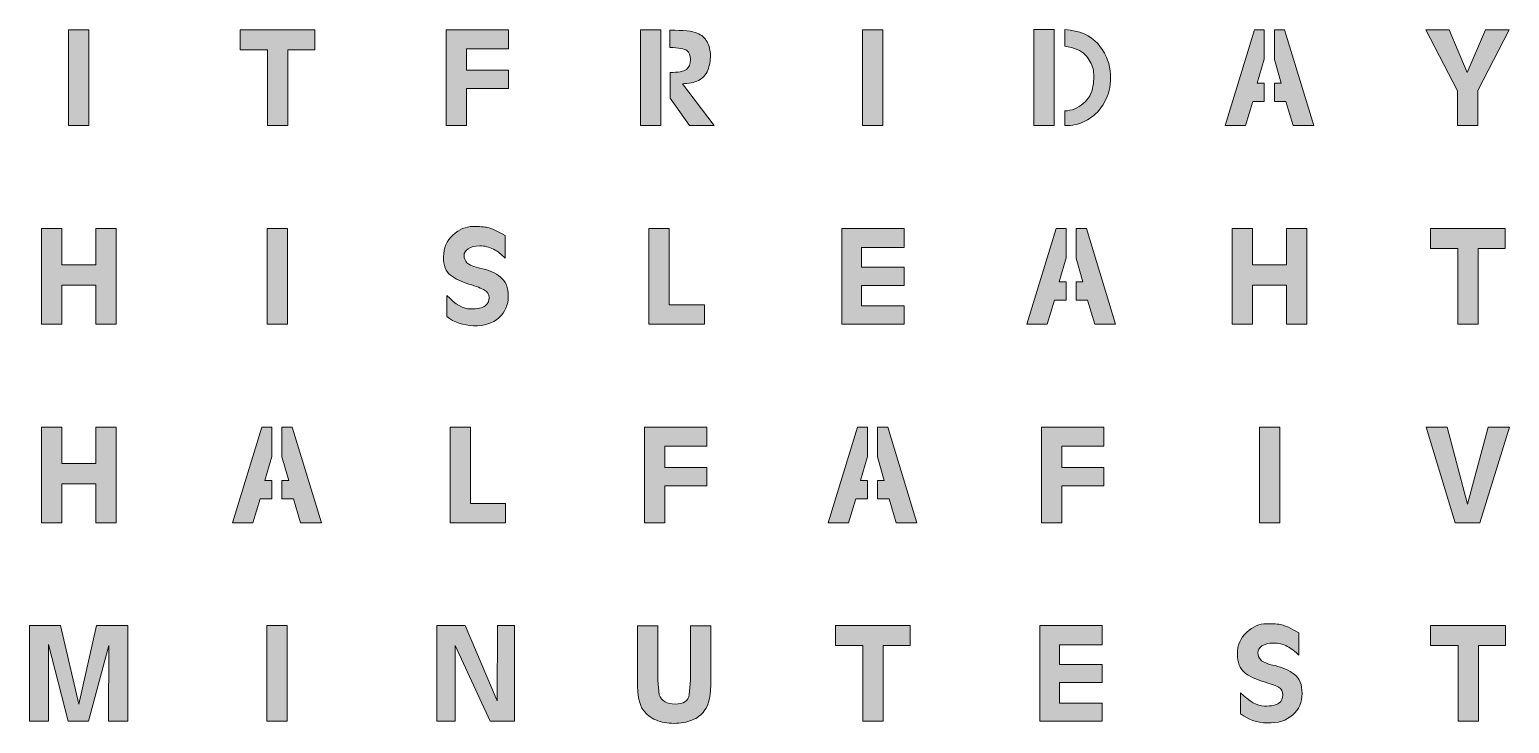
# Model space of a CAD drawing. Header units: inches. Extents: x -93 to 93, y -93 to 93.
# Drawn here: x -92.9 to -3.5, y 3 to 44.9 of the extents above; entities that cross this region are included whole.
import ezdxf

# ---------------------------------------------------------------- set-up
doc = ezdxf.new("R2010")
doc.units = ezdxf.units.IN
doc.header["$MEASUREMENT"] = 0
doc.layers.add('Top Copper', color=7, linetype='Continuous')

# ---------------------------------------------------------------- blocks, each defined once
blk = doc.blocks.new('block 2')
at = {"layer": 'Top Copper', "true_color": 0xffffff}
h = blk.add_hatch(color=7, dxfattribs=at)
h.dxf.hatch_style = 2
h.paths.add_polyline_path([(-89.357, 44.914), (-89.357, 39.135), (-90.587, 39.135), (-90.587, 44.914)])
at = {"layer": 'Top Copper', "lineweight": 0}
blk.add_lwpolyline([(-89.357, 44.914), (-89.357, 39.135), (-90.587, 39.135), (-90.587, 44.914), (-89.357, 44.914)], dxfattribs=at)
blk = doc.blocks.new('block 3')
at = {"layer": 'Top Copper', "true_color": 0xffffff}
h = blk.add_hatch(color=7, dxfattribs=at)
h.dxf.hatch_style = 2
h.paths.add_polyline_path([(-75.694, 44.914), (-75.694, 43.701), (-77.332, 43.701), (-77.332, 39.135), (-78.562, 39.135), (-78.562, 43.701), (-80.217, 43.701), (-80.217, 44.914)])
at = {"layer": 'Top Copper', "lineweight": 0}
blk.add_lwpolyline([(-75.694, 44.914), (-75.694, 43.701), (-77.332, 43.701), (-77.332, 39.135), (-78.562, 39.135), (-78.562, 43.701), (-80.217, 43.701), (-80.217, 44.914), (-75.694, 44.914)], dxfattribs=at)
blk = doc.blocks.new('block 4')
at = {"layer": 'Top Copper', "true_color": 0xffffff}
h = blk.add_hatch(color=7, dxfattribs=at)
h.dxf.hatch_style = 2
h.paths.add_polyline_path([(-77.349, 32.916), (-77.349, 27.137), (-78.579, 27.137), (-78.579, 32.916)])
at = {"layer": 'Top Copper', "lineweight": 0}
blk.add_lwpolyline([(-77.349, 32.916), (-77.349, 27.137), (-78.579, 27.137), (-78.579, 32.916), (-77.349, 32.916)], dxfattribs=at)
blk = doc.blocks.new('block 5')
at = {"layer": 'Top Copper', "true_color": 0xffffff}
h = blk.add_hatch(color=7, dxfattribs=at)
h.dxf.hatch_style = 2
edge = h.paths.add_edge_path()
edge.add_spline(control_points=[(-64.896, 31.66), (-65.147, 31.792), (-65.425, 31.859), (-65.728, 31.859), (-66.031, 31.859), (-66.265, 31.801), (-66.43, 31.686), (-66.594, 31.57), (-66.677, 31.433), (-66.677, 31.274), (-66.677, 31.115), (-66.617, 30.971), (-66.499, 30.841), (-66.381, 30.711), (-66.092, 30.595), (-65.633, 30.494), (-65.173, 30.393), (-64.787, 30.22), (-64.472, 29.975), (-64.157, 29.729), (-64, 29.342), (-64, 28.814), (-64, 28.285), (-64.189, 27.852), (-64.567, 27.514), (-64.945, 27.176), (-65.455, 27.016), (-66.096, 27.033), (-66.737, 27.051), (-67.277, 27.235), (-67.716, 27.588), (-67.716, 27.588), (-67.716, 28.861), (-67.716, 28.861), (-67.191, 28.318), (-66.713, 28.047), (-66.282, 28.047), (-65.852, 28.047), (-65.558, 28.108), (-65.399, 28.229), (-65.24, 28.35), (-65.161, 28.516), (-65.161, 28.727), (-65.161, 28.938), (-65.251, 29.092), (-65.433, 29.19), (-65.615, 29.289), (-65.932, 29.407), (-66.382, 29.546), (-66.833, 29.684), (-67.201, 29.863), (-67.487, 30.083), (-67.773, 30.302), (-67.916, 30.676), (-67.916, 31.205), (-67.916, 31.733), (-67.726, 32.169), (-67.348, 32.513), (-66.97, 32.857), (-66.574, 33.028), (-66.161, 33.028), (-65.748, 33.028), (-65.439, 33.007), (-65.234, 32.964), (-65.029, 32.92), (-64.684, 32.76), (-64.199, 32.483), (-64.199, 32.483), (-64.199, 31.122), (-64.199, 31.122), (-64.413, 31.348), (-64.645, 31.527), (-64.896, 31.66)], knot_values=[0, 0, 0, 0, 1, 1, 1, 2, 2, 2, 3, 3, 3, 4, 4, 4, 5, 5, 5, 6, 6, 6, 7, 7, 7, 8, 8, 8, 9, 9, 9, 10, 10, 10, 11, 11, 11, 12, 12, 12, 13, 13, 13, 14, 14, 14, 15, 15, 15, 16, 16, 16, 17, 17, 17, 18, 18, 18, 19, 19, 19, 20, 20, 20, 21, 21, 21, 22, 22, 22, 23, 23, 23, 24, 24, 24, 24], degree=3, periodic=1)
at = {"layer": 'Top Copper', "lineweight": 0}
blk.add_open_spline([(-64.896, 31.66), (-65.147, 31.792), (-65.425, 31.859), (-65.728, 31.859), (-66.031, 31.859), (-66.265, 31.801), (-66.43, 31.686), (-66.594, 31.57), (-66.677, 31.433), (-66.677, 31.274), (-66.677, 31.115), (-66.617, 30.971), (-66.499, 30.841), (-66.381, 30.711), (-66.092, 30.595), (-65.633, 30.494), (-65.173, 30.393), (-64.787, 30.22), (-64.472, 29.975), (-64.157, 29.729), (-64, 29.342), (-64, 28.814), (-64, 28.285), (-64.189, 27.852), (-64.567, 27.514), (-64.945, 27.176), (-65.455, 27.016), (-66.096, 27.033), (-66.737, 27.051), (-67.277, 27.235), (-67.716, 27.588), (-67.716, 27.588), (-67.716, 28.861), (-67.716, 28.861), (-67.191, 28.318), (-66.713, 28.047), (-66.282, 28.047), (-65.852, 28.047), (-65.558, 28.108), (-65.399, 28.229), (-65.24, 28.35), (-65.161, 28.516), (-65.161, 28.727), (-65.161, 28.938), (-65.251, 29.092), (-65.433, 29.19), (-65.615, 29.289), (-65.932, 29.407), (-66.382, 29.546), (-66.833, 29.684), (-67.201, 29.863), (-67.487, 30.083), (-67.773, 30.302), (-67.916, 30.676), (-67.916, 31.205), (-67.916, 31.733), (-67.726, 32.169), (-67.348, 32.513), (-66.97, 32.857), (-66.574, 33.028), (-66.161, 33.028), (-65.748, 33.028), (-65.439, 33.007), (-65.234, 32.964), (-65.029, 32.92), (-64.684, 32.76), (-64.199, 32.483), (-64.199, 32.483), (-64.199, 31.122), (-64.199, 31.122), (-64.413, 31.348), (-64.645, 31.527), (-64.896, 31.66)], degree=3, knots=[0, 0, 0, 0, 1, 1, 1, 2, 2, 2, 3, 3, 3, 4, 4, 4, 5, 5, 5, 6, 6, 6, 7, 7, 7, 8, 8, 8, 9, 9, 9, 10, 10, 10, 11, 11, 11, 12, 12, 12, 13, 13, 13, 14, 14, 14, 15, 15, 15, 16, 16, 16, 17, 17, 17, 18, 18, 18, 19, 19, 19, 20, 20, 20, 21, 21, 21, 22, 22, 22, 23, 23, 23, 24, 24, 24, 24], dxfattribs=at)
blk = doc.blocks.new('block 6')
at = {"layer": 'Top Copper', "true_color": 0xffffff}
h = blk.add_hatch(color=7, dxfattribs=at)
h.dxf.hatch_style = 2
h.paths.add_polyline_path([(-88.946, 18.704), (-88.946, 20.913), (-87.715, 20.913), (-87.715, 15.134), (-88.946, 15.134), (-88.946, 17.482), (-90.999, 17.482), (-90.999, 15.134), (-92.229, 15.134), (-92.229, 20.913), (-90.999, 20.913), (-90.999, 18.704)])
at = {"layer": 'Top Copper', "lineweight": 0}
blk.add_lwpolyline([(-88.946, 18.704), (-88.946, 20.913), (-87.715, 20.913), (-87.715, 15.134), (-88.946, 15.134), (-88.946, 17.482), (-90.999, 17.482), (-90.999, 15.134), (-92.229, 15.134), (-92.229, 20.913), (-90.999, 20.913), (-90.999, 18.704), (-88.946, 18.704)], dxfattribs=at)
blk = doc.blocks.new('block 7')
at = {"layer": 'Top Copper', "true_color": 0xffffff}
h = blk.add_hatch(color=7, dxfattribs=at)
h.dxf.hatch_style = 2
h.paths.add_polyline_path([(-80.674, 15.134), (-78.898, 20.913), (-78.3, 20.913), (-78.3, 19.128), (-78.725, 17.682), (-78.3, 17.682), (-78.3, 16.581), (-79.002, 16.581), (-79.444, 15.134)])
h.paths.add_polyline_path([(-75.302, 15.134), (-76.559, 15.134), (-76.992, 16.581), (-77.693, 16.581), (-77.693, 17.682), (-77.278, 17.682), (-77.693, 19.12), (-77.693, 20.913), (-77.07, 20.913)])
at = {"layer": 'Top Copper', "lineweight": 0}
for points in [[(-80.674, 15.134), (-78.898, 20.913), (-78.3, 20.913), (-78.3, 19.128), (-78.725, 17.682), (-78.3, 17.682), (-78.3, 16.581), (-79.002, 16.581), (-79.444, 15.134), (-80.674, 15.134)], [(-75.302, 15.134), (-76.559, 15.134), (-76.992, 16.581), (-77.693, 16.581), (-77.693, 17.682), (-77.278, 17.682), (-77.693, 19.12), (-77.693, 20.913), (-77.07, 20.913), (-75.302, 15.134)]]:
    blk.add_lwpolyline(points, dxfattribs=at)
blk = doc.blocks.new('block 8')
at = {"layer": 'Top Copper', "true_color": 0xffffff}
h = blk.add_hatch(color=7, dxfattribs=at)
h.dxf.hatch_style = 2
h.paths.add_polyline_path([(-64.163, 16.287), (-64.163, 15.134), (-67.516, 15.134), (-67.516, 20.913), (-66.285, 20.913), (-66.285, 16.287)])
at = {"layer": 'Top Copper', "lineweight": 0}
blk.add_lwpolyline([(-64.163, 16.287), (-64.163, 15.134), (-67.516, 15.134), (-67.516, 20.913), (-66.285, 20.913), (-66.285, 16.287), (-64.163, 16.287)], dxfattribs=at)
blk = doc.blocks.new('block 9')
at = {"layer": 'Top Copper', "true_color": 0xffffff}
h = blk.add_hatch(color=7, dxfattribs=at)
h.dxf.hatch_style = 2
h.paths.add_polyline_path([(-51.991, 20.913), (-51.991, 19.752), (-54.53, 19.752), (-54.53, 18.47), (-51.991, 18.47), (-51.991, 17.37), (-54.53, 17.37), (-54.53, 15.134), (-55.76, 15.134), (-55.76, 20.913)])
at = {"layer": 'Top Copper', "lineweight": 0}
blk.add_lwpolyline([(-51.991, 20.913), (-51.991, 19.752), (-54.53, 19.752), (-54.53, 18.47), (-51.991, 18.47), (-51.991, 17.37), (-54.53, 17.37), (-54.53, 15.134), (-55.76, 15.134), (-55.76, 20.913), (-51.991, 20.913)], dxfattribs=at)
blk = doc.blocks.new('block 23')
at = {"layer": 'Top Copper', "true_color": 0xffffff}
h = blk.add_hatch(color=7, dxfattribs=at)
h.dxf.hatch_style = 2
h.paths.add_polyline_path([(-27.998, 20.913), (-27.998, 19.752), (-30.536, 19.752), (-30.536, 18.47), (-27.998, 18.47), (-27.998, 17.37), (-30.536, 17.37), (-30.536, 15.134), (-31.767, 15.134), (-31.767, 20.913)])
at = {"layer": 'Top Copper', "lineweight": 0}
blk.add_lwpolyline([(-27.998, 20.913), (-27.998, 19.752), (-30.536, 19.752), (-30.536, 18.47), (-27.998, 18.47), (-27.998, 17.37), (-30.536, 17.37), (-30.536, 15.134), (-31.767, 15.134), (-31.767, 20.913), (-27.998, 20.913)], dxfattribs=at)
blk = doc.blocks.new('block 24')
at = {"layer": 'Top Copper', "true_color": 0xffffff}
h = blk.add_hatch(color=7, dxfattribs=at)
h.dxf.hatch_style = 2
h.paths.add_polyline_path([(-17.353, 20.913), (-17.353, 15.134), (-18.583, 15.134), (-18.583, 20.913)])
at = {"layer": 'Top Copper', "lineweight": 0}
blk.add_lwpolyline([(-17.353, 20.913), (-17.353, 15.134), (-18.583, 15.134), (-18.583, 20.913), (-17.353, 20.913)], dxfattribs=at)
blk = doc.blocks.new('block 26')
at = {"layer": 'Top Copper', "true_color": 0xffffff}
h = blk.add_hatch(color=7, dxfattribs=at)
h.dxf.hatch_style = 2
h.paths.add_polyline_path([(-87.012, 3.14), (-88.173, 3.14), (-88.165, 7.705), (-89.395, 3.14), (-90.608, 3.14), (-91.803, 7.766), (-91.803, 3.14), (-92.947, 3.14), (-92.947, 8.918), (-91.084, 8.918), (-89.975, 4.17), (-88.901, 8.918), (-87.012, 8.918)])
at = {"layer": 'Top Copper', "lineweight": 0}
blk.add_lwpolyline([(-87.012, 3.14), (-88.173, 3.14), (-88.165, 7.705), (-89.395, 3.14), (-90.608, 3.14), (-91.803, 7.766), (-91.803, 3.14), (-92.947, 3.14), (-92.947, 8.918), (-91.084, 8.918), (-89.975, 4.17), (-88.901, 8.918), (-87.012, 8.918), (-87.012, 3.14)], dxfattribs=at)
blk = doc.blocks.new('block 27')
at = {"layer": 'Top Copper', "true_color": 0xffffff}
h = blk.add_hatch(color=7, dxfattribs=at)
h.dxf.hatch_style = 2
h.paths.add_polyline_path([(-63.619, 3.14), (-65.092, 3.14), (-67.223, 7.714), (-67.223, 3.14), (-68.315, 3.14), (-68.315, 8.918), (-66.599, 8.918), (-64.667, 4.378), (-64.659, 8.918), (-63.619, 8.918)])
at = {"layer": 'Top Copper', "lineweight": 0}
blk.add_lwpolyline([(-63.619, 3.14), (-65.092, 3.14), (-67.223, 7.714), (-67.223, 3.14), (-68.315, 3.14), (-68.315, 8.918), (-66.599, 8.918), (-64.667, 4.378), (-64.659, 8.918), (-63.619, 8.918), (-63.619, 3.14)], dxfattribs=at)
blk = doc.blocks.new('block 28')
at = {"layer": 'Top Copper', "true_color": 0xffffff}
h = blk.add_hatch(color=7, dxfattribs=at)
h.dxf.hatch_style = 2
edge = h.paths.add_edge_path()
edge.add_spline(control_points=[(-54.96, 8.91), (-54.96, 8.91), (-54.96, 5.609), (-54.96, 5.609), (-54.96, 5.609), (-54.873, 4.742), (-54.873, 4.742), (-54.729, 4.361), (-54.407, 4.172), (-53.907, 4.175), (-53.408, 4.178), (-53.123, 4.364), (-53.054, 4.734), (-53.054, 4.734), (-52.993, 5.626), (-52.993, 5.626), (-52.993, 5.626), (-52.993, 8.91), (-52.993, 8.91), (-52.993, 8.91), (-51.763, 8.91), (-51.763, 8.91), (-51.763, 8.91), (-51.763, 5.635), (-51.763, 5.635), (-51.729, 4.751), (-51.859, 4.127), (-52.153, 3.763), (-52.332, 3.521), (-52.579, 3.335), (-52.894, 3.204), (-53.209, 3.075), (-53.57, 3.01), (-53.977, 3.01), (-54.384, 3.01), (-54.751, 3.079), (-55.077, 3.218), (-55.404, 3.356), (-55.656, 3.555), (-55.835, 3.815), (-56.072, 4.104), (-56.19, 4.682), (-56.19, 5.548), (-56.19, 5.548), (-56.19, 8.91), (-56.19, 8.91), (-56.19, 8.91), (-54.96, 8.91), (-54.96, 8.91)], knot_values=[0, 0, 0, 0, 1, 1, 1, 2, 2, 2, 3, 3, 3, 4, 4, 4, 5, 5, 5, 6, 6, 6, 7, 7, 7, 8, 8, 8, 9, 9, 9, 10, 10, 10, 11, 11, 11, 12, 12, 12, 13, 13, 13, 14, 14, 14, 15, 15, 15, 16, 16, 16, 16], degree=3, periodic=1)
at = {"layer": 'Top Copper', "lineweight": 0}
blk.add_open_spline([(-54.96, 8.91), (-54.96, 8.91), (-54.96, 5.609), (-54.96, 5.609), (-54.96, 5.609), (-54.873, 4.742), (-54.873, 4.742), (-54.729, 4.361), (-54.407, 4.172), (-53.907, 4.175), (-53.408, 4.178), (-53.123, 4.364), (-53.054, 4.734), (-53.054, 4.734), (-52.993, 5.626), (-52.993, 5.626), (-52.993, 5.626), (-52.993, 8.91), (-52.993, 8.91), (-52.993, 8.91), (-51.763, 8.91), (-51.763, 8.91), (-51.763, 8.91), (-51.763, 5.635), (-51.763, 5.635), (-51.729, 4.751), (-51.859, 4.127), (-52.153, 3.763), (-52.332, 3.521), (-52.579, 3.335), (-52.894, 3.204), (-53.209, 3.075), (-53.57, 3.01), (-53.977, 3.01), (-54.384, 3.01), (-54.751, 3.079), (-55.077, 3.218), (-55.404, 3.356), (-55.656, 3.555), (-55.835, 3.815), (-56.072, 4.104), (-56.19, 4.682), (-56.19, 5.548), (-56.19, 5.548), (-56.19, 8.91), (-56.19, 8.91), (-56.19, 8.91), (-54.96, 8.91), (-54.96, 8.91)], degree=3, knots=[0, 0, 0, 0, 1, 1, 1, 2, 2, 2, 3, 3, 3, 4, 4, 4, 5, 5, 5, 6, 6, 6, 7, 7, 7, 8, 8, 8, 9, 9, 9, 10, 10, 10, 11, 11, 11, 12, 12, 12, 13, 13, 13, 14, 14, 14, 15, 15, 15, 16, 16, 16, 16], dxfattribs=at)
blk = doc.blocks.new('block 29')
at = {"layer": 'Top Copper', "true_color": 0xffffff}
h = blk.add_hatch(color=7, dxfattribs=at)
h.dxf.hatch_style = 2
h.paths.add_polyline_path([(-39.694, 8.918), (-39.694, 7.705), (-41.331, 7.705), (-41.331, 3.14), (-42.561, 3.14), (-42.561, 7.705), (-44.216, 7.705), (-44.216, 8.918)])
at = {"layer": 'Top Copper', "lineweight": 0}
blk.add_lwpolyline([(-39.694, 8.918), (-39.694, 7.705), (-41.331, 7.705), (-41.331, 3.14), (-42.561, 3.14), (-42.561, 7.705), (-44.216, 7.705), (-44.216, 8.918), (-39.694, 8.918)], dxfattribs=at)
blk = doc.blocks.new('block 30')
at = {"layer": 'Top Copper', "true_color": 0xffffff}
h = blk.add_hatch(color=7, dxfattribs=at)
h.dxf.hatch_style = 2
h.paths.add_polyline_path([(-28.081, 8.918), (-28.081, 7.757), (-30.672, 7.757), (-30.672, 6.57), (-28.081, 6.57), (-28.081, 5.47), (-30.672, 5.47), (-30.672, 4.24), (-28.081, 4.24), (-28.081, 3.14), (-31.85, 3.14), (-31.85, 8.918)])
at = {"layer": 'Top Copper', "lineweight": 0}
blk.add_lwpolyline([(-28.081, 8.918), (-28.081, 7.757), (-30.672, 7.757), (-30.672, 6.57), (-28.081, 6.57), (-28.081, 5.47), (-30.672, 5.47), (-30.672, 4.24), (-28.081, 4.24), (-28.081, 3.14), (-31.85, 3.14), (-31.85, 8.918), (-28.081, 8.918)], dxfattribs=at)
blk = doc.blocks.new('block 31')
at = {"layer": 'Top Copper', "true_color": 0xffffff}
h = blk.add_hatch(color=7, dxfattribs=at)
h.dxf.hatch_style = 2
h.paths.add_polyline_path([(-77.368, 8.918), (-77.368, 3.14), (-78.598, 3.14), (-78.598, 8.918)])
at = {"layer": 'Top Copper', "lineweight": 0}
blk.add_lwpolyline([(-77.368, 8.918), (-77.368, 3.14), (-78.598, 3.14), (-78.598, 8.918), (-77.368, 8.918)], dxfattribs=at)
blk = doc.blocks.new('block 32')
at = {"layer": 'Top Copper', "true_color": 0xffffff}
h = blk.add_hatch(color=7, dxfattribs=at)
h.dxf.hatch_style = 2
h.paths.add_polyline_path([(-5.258, 15.134), (-6.74, 15.134), (-8.507, 20.913), (-7.234, 20.913), (-5.995, 16.261), (-4.756, 20.913), (-3.465, 20.913)])
at = {"layer": 'Top Copper', "lineweight": 0}
blk.add_lwpolyline([(-5.258, 15.134), (-6.74, 15.134), (-8.507, 20.913), (-7.234, 20.913), (-5.995, 16.261), (-4.756, 20.913), (-3.465, 20.913), (-5.258, 15.134)], dxfattribs=at)
blk = doc.blocks.new('block 33')
at = {"layer": 'Top Copper', "true_color": 0xffffff}
h = blk.add_hatch(color=7, dxfattribs=at)
h.dxf.hatch_style = 2
edge = h.paths.add_edge_path()
edge.add_spline(control_points=[(-16.897, 7.662), (-17.148, 7.795), (-17.425, 7.861), (-17.729, 7.861), (-18.032, 7.861), (-18.266, 7.803), (-18.43, 7.688), (-18.595, 7.572), (-18.677, 7.435), (-18.677, 7.276), (-18.677, 7.118), (-18.618, 6.973), (-18.5, 6.843), (-18.381, 6.713), (-18.093, 6.598), (-17.633, 6.497), (-17.174, 6.396), (-16.787, 6.222), (-16.472, 5.977), (-16.158, 5.731), (-16, 5.344), (-16, 4.816), (-16, 4.287), (-16.19, 3.854), (-16.568, 3.516), (-16.946, 3.178), (-17.456, 3.018), (-18.097, 3.035), (-18.738, 3.053), (-19.278, 3.238), (-19.717, 3.59), (-19.717, 3.59), (-19.717, 4.864), (-19.717, 4.864), (-19.191, 4.321), (-18.713, 4.049), (-18.283, 4.049), (-17.853, 4.049), (-17.558, 4.11), (-17.399, 4.231), (-17.241, 4.352), (-17.161, 4.518), (-17.161, 4.729), (-17.161, 4.94), (-17.252, 5.095), (-17.434, 5.193), (-17.616, 5.291), (-17.932, 5.409), (-18.383, 5.548), (-18.833, 5.687), (-19.202, 5.866), (-19.487, 6.085), (-19.773, 6.305), (-19.916, 6.679), (-19.916, 7.207), (-19.916, 7.736), (-19.727, 8.172), (-19.349, 8.515), (-18.971, 8.859), (-18.575, 9.031), (-18.162, 9.031), (-17.749, 9.031), (-17.44, 9.009), (-17.235, 8.966), (-17.03, 8.923), (-16.685, 8.762), (-16.2, 8.485), (-16.2, 8.485), (-16.2, 7.125), (-16.2, 7.125), (-16.413, 7.35), (-16.646, 7.529), (-16.897, 7.662)], knot_values=[0, 0, 0, 0, 1, 1, 1, 2, 2, 2, 3, 3, 3, 4, 4, 4, 5, 5, 5, 6, 6, 6, 7, 7, 7, 8, 8, 8, 9, 9, 9, 10, 10, 10, 11, 11, 11, 12, 12, 12, 13, 13, 13, 14, 14, 14, 15, 15, 15, 16, 16, 16, 17, 17, 17, 18, 18, 18, 19, 19, 19, 20, 20, 20, 21, 21, 21, 22, 22, 22, 23, 23, 23, 24, 24, 24, 24], degree=3, periodic=1)
at = {"layer": 'Top Copper', "lineweight": 0}
blk.add_open_spline([(-16.897, 7.662), (-17.148, 7.795), (-17.425, 7.861), (-17.729, 7.861), (-18.032, 7.861), (-18.266, 7.803), (-18.43, 7.688), (-18.595, 7.572), (-18.677, 7.435), (-18.677, 7.276), (-18.677, 7.118), (-18.618, 6.973), (-18.5, 6.843), (-18.381, 6.713), (-18.093, 6.598), (-17.633, 6.497), (-17.174, 6.396), (-16.787, 6.222), (-16.472, 5.977), (-16.158, 5.731), (-16, 5.344), (-16, 4.816), (-16, 4.287), (-16.19, 3.854), (-16.568, 3.516), (-16.946, 3.178), (-17.456, 3.018), (-18.097, 3.035), (-18.738, 3.053), (-19.278, 3.238), (-19.717, 3.59), (-19.717, 3.59), (-19.717, 4.864), (-19.717, 4.864), (-19.191, 4.321), (-18.713, 4.049), (-18.283, 4.049), (-17.853, 4.049), (-17.558, 4.11), (-17.399, 4.231), (-17.241, 4.352), (-17.161, 4.518), (-17.161, 4.729), (-17.161, 4.94), (-17.252, 5.095), (-17.434, 5.193), (-17.616, 5.291), (-17.932, 5.409), (-18.383, 5.548), (-18.833, 5.687), (-19.202, 5.866), (-19.487, 6.085), (-19.773, 6.305), (-19.916, 6.679), (-19.916, 7.207), (-19.916, 7.736), (-19.727, 8.172), (-19.349, 8.515), (-18.971, 8.859), (-18.575, 9.031), (-18.162, 9.031), (-17.749, 9.031), (-17.44, 9.009), (-17.235, 8.966), (-17.03, 8.923), (-16.685, 8.762), (-16.2, 8.485), (-16.2, 8.485), (-16.2, 7.125), (-16.2, 7.125), (-16.413, 7.35), (-16.646, 7.529), (-16.897, 7.662)], degree=3, knots=[0, 0, 0, 0, 1, 1, 1, 2, 2, 2, 3, 3, 3, 4, 4, 4, 5, 5, 5, 6, 6, 6, 7, 7, 7, 8, 8, 8, 9, 9, 9, 10, 10, 10, 11, 11, 11, 12, 12, 12, 13, 13, 13, 14, 14, 14, 15, 15, 15, 16, 16, 16, 17, 17, 17, 18, 18, 18, 19, 19, 19, 20, 20, 20, 21, 21, 21, 22, 22, 22, 23, 23, 23, 24, 24, 24, 24], dxfattribs=at)
blk = doc.blocks.new('block 98')
at = {"layer": 'Top Copper', "true_color": 0xffffff}
h = blk.add_hatch(color=7, dxfattribs=at)
h.dxf.hatch_style = 2
h.paths.add_polyline_path([(-3.718, 32.916), (-3.718, 31.703), (-5.355, 31.703), (-5.355, 27.137), (-6.585, 27.137), (-6.585, 31.703), (-8.24, 31.703), (-8.24, 32.916)])
at = {"layer": 'Top Copper', "lineweight": 0}
blk.add_lwpolyline([(-3.718, 32.916), (-3.718, 31.703), (-5.355, 31.703), (-5.355, 27.137), (-6.585, 27.137), (-6.585, 31.703), (-8.24, 31.703), (-8.24, 32.916), (-3.718, 32.916)], dxfattribs=at)
blk = doc.blocks.new('block 99')
at = {"layer": 'Top Copper', "true_color": 0xffffff}
h = blk.add_hatch(color=7, dxfattribs=at)
h.dxf.hatch_style = 2
h.paths.add_polyline_path([(-39.694, 8.918), (-39.694, 7.705), (-41.331, 7.705), (-41.331, 3.14), (-42.561, 3.14), (-42.561, 7.705), (-44.216, 7.705), (-44.216, 8.918)])
at = {"layer": 'Top Copper', "lineweight": 0}
blk.add_lwpolyline([(-39.694, 8.918), (-39.694, 7.705), (-41.331, 7.705), (-41.331, 3.14), (-42.561, 3.14), (-42.561, 7.705), (-44.216, 7.705), (-44.216, 8.918), (-39.694, 8.918)], dxfattribs=at)
blk = doc.blocks.new('block 119')
at = {"layer": 'Top Copper', "true_color": 0xffffff}
h = blk.add_hatch(color=7, dxfattribs=at)
h.dxf.hatch_style = 2
h.paths.add_polyline_path([(-39.694, 8.918), (-39.694, 7.705), (-41.331, 7.705), (-41.331, 3.14), (-42.561, 3.14), (-42.561, 7.705), (-44.216, 7.705), (-44.216, 8.918)])
at = {"layer": 'Top Copper', "lineweight": 0}
blk.add_lwpolyline([(-39.694, 8.918), (-39.694, 7.705), (-41.331, 7.705), (-41.331, 3.14), (-42.561, 3.14), (-42.561, 7.705), (-44.216, 7.705), (-44.216, 8.918), (-39.694, 8.918)], dxfattribs=at)
blk = doc.blocks.new('block 155')
at = {"layer": 'Top Copper', "true_color": 0xffffff}
h = blk.add_hatch(color=7, dxfattribs=at)
h.dxf.hatch_style = 2
h.paths.add_polyline_path([(-54.777, 44.914), (-54.777, 39.135), (-56.007, 39.135), (-56.007, 44.914)])
edge = h.paths.add_edge_path()
edge.add_spline(control_points=[(-53.234, 42.522), (-53.073, 42.649), (-52.992, 42.846), (-52.992, 43.112), (-52.992, 43.377), (-53.063, 43.559), (-53.204, 43.657), (-53.346, 43.755), (-53.688, 43.819), (-54.231, 43.848), (-54.231, 43.848), (-54.231, 44.888), (-54.231, 44.888), (-53.411, 44.888), (-52.862, 44.83), (-52.585, 44.714), (-52.308, 44.599), (-52.104, 44.421), (-51.974, 44.181), (-51.844, 43.942), (-51.779, 43.667), (-51.779, 43.358), (-51.779, 43.049), (-51.832, 42.755), (-51.939, 42.475), (-52.046, 42.194), (-52.234, 41.988), (-52.502, 41.855), (-52.771, 41.722), (-53.093, 41.656), (-53.468, 41.656), (-53.468, 41.656), (-51.545, 39.135), (-51.545, 39.135), (-51.545, 39.135), (-53.053, 39.135), (-53.053, 39.135), (-53.053, 39.135), (-54.222, 40.79), (-54.222, 40.79), (-54.222, 40.79), (-54.222, 42.34), (-54.222, 42.34), (-53.726, 42.335), (-53.396, 42.395), (-53.234, 42.522)], knot_values=[0, 0, 0, 0, 1, 1, 1, 2, 2, 2, 3, 3, 3, 4, 4, 4, 5, 5, 5, 6, 6, 6, 7, 7, 7, 8, 8, 8, 9, 9, 9, 10, 10, 10, 11, 11, 11, 12, 12, 12, 13, 13, 13, 14, 14, 14, 15, 15, 15, 15], degree=3, periodic=1)
at = {"layer": 'Top Copper', "lineweight": 0}
blk.add_lwpolyline([(-54.777, 44.914), (-54.777, 39.135), (-56.007, 39.135), (-56.007, 44.914), (-54.777, 44.914)], dxfattribs=at)
blk.add_open_spline([(-53.234, 42.522), (-53.073, 42.649), (-52.992, 42.846), (-52.992, 43.112), (-52.992, 43.377), (-53.063, 43.559), (-53.204, 43.657), (-53.346, 43.755), (-53.688, 43.819), (-54.231, 43.848), (-54.231, 43.848), (-54.231, 44.888), (-54.231, 44.888), (-53.411, 44.888), (-52.862, 44.83), (-52.585, 44.714), (-52.308, 44.599), (-52.104, 44.421), (-51.974, 44.181), (-51.844, 43.942), (-51.779, 43.667), (-51.779, 43.358), (-51.779, 43.049), (-51.832, 42.755), (-51.939, 42.475), (-52.046, 42.194), (-52.234, 41.988), (-52.502, 41.855), (-52.771, 41.722), (-53.093, 41.656), (-53.468, 41.656), (-53.468, 41.656), (-51.545, 39.135), (-51.545, 39.135), (-51.545, 39.135), (-53.053, 39.135), (-53.053, 39.135), (-53.053, 39.135), (-54.222, 40.79), (-54.222, 40.79), (-54.222, 40.79), (-54.222, 42.34), (-54.222, 42.34), (-53.726, 42.335), (-53.396, 42.395), (-53.234, 42.522)], degree=3, knots=[0, 0, 0, 0, 1, 1, 1, 2, 2, 2, 3, 3, 3, 4, 4, 4, 5, 5, 5, 6, 6, 6, 7, 7, 7, 8, 8, 8, 9, 9, 9, 10, 10, 10, 11, 11, 11, 12, 12, 12, 13, 13, 13, 14, 14, 14, 15, 15, 15, 15], dxfattribs=at)
blk = doc.blocks.new('block 156')
at = {"layer": 'Top Copper', "true_color": 0xffffff}
h = blk.add_hatch(color=7, dxfattribs=at)
h.dxf.hatch_style = 2
h.paths.add_polyline_path([(-63.993, 44.914), (-63.993, 43.753), (-66.532, 43.753), (-66.532, 42.47), (-63.993, 42.47), (-63.993, 41.37), (-66.532, 41.37), (-66.532, 39.135), (-67.762, 39.135), (-67.762, 44.914)])
at = {"layer": 'Top Copper', "lineweight": 0}
blk.add_lwpolyline([(-63.993, 44.914), (-63.993, 43.753), (-66.532, 43.753), (-66.532, 42.47), (-63.993, 42.47), (-63.993, 41.37), (-66.532, 41.37), (-66.532, 39.135), (-67.762, 39.135), (-67.762, 44.914), (-63.993, 44.914)], dxfattribs=at)
blk = doc.blocks.new('block 157')
at = {"layer": 'Top Copper', "true_color": 0xffffff}
h = blk.add_hatch(color=7, dxfattribs=at)
h.dxf.hatch_style = 2
h.paths.add_polyline_path([(-41.36, 44.914), (-41.36, 39.135), (-42.59, 39.135), (-42.59, 44.914)])
at = {"layer": 'Top Copper', "lineweight": 0}
blk.add_lwpolyline([(-41.36, 44.914), (-41.36, 39.135), (-42.59, 39.135), (-42.59, 44.914), (-41.36, 44.914)], dxfattribs=at)
blk = doc.blocks.new('block 158')
at = {"layer": 'Top Copper', "true_color": 0xffffff}
h = blk.add_hatch(color=7, dxfattribs=at)
h.dxf.hatch_style = 2
h.paths.add_polyline_path([(-30.986, 44.922), (-30.986, 43.753), (-30.986, 40.235), (-30.986, 39.135), (-32.216, 39.135), (-32.216, 44.922)])
edge = h.paths.add_edge_path()
edge.add_spline(control_points=[(-28.361, 44.078), (-27.927, 43.578), (-27.678, 43.032), (-27.611, 42.44), (-27.545, 41.848), (-27.597, 41.344), (-27.767, 40.928), (-27.937, 40.512), (-28.143, 40.182), (-28.382, 39.936), (-28.622, 39.691), (-28.898, 39.494), (-29.21, 39.347), (-29.522, 39.2), (-29.9, 39.126), (-30.345, 39.126), (-30.345, 39.126), (-30.345, 40.01), (-30.345, 40.01), (-29.923, 40.027), (-29.552, 40.176), (-29.231, 40.456), (-28.911, 40.736), (-28.716, 41.084), (-28.646, 41.5), (-28.577, 41.916), (-28.576, 42.267), (-28.642, 42.553), (-28.709, 42.839), (-28.866, 43.119), (-29.114, 43.393), (-29.363, 43.667), (-29.773, 43.842), (-30.345, 43.917), (-30.345, 43.917), (-30.345, 44.922), (-30.345, 44.922), (-29.455, 44.859), (-28.794, 44.577), (-28.361, 44.078)], knot_values=[0, 0, 0, 0, 1, 1, 1, 2, 2, 2, 3, 3, 3, 4, 4, 4, 5, 5, 5, 6, 6, 6, 7, 7, 7, 8, 8, 8, 9, 9, 9, 10, 10, 10, 11, 11, 11, 12, 12, 12, 13, 13, 13, 13], degree=3, periodic=1)
at = {"layer": 'Top Copper', "lineweight": 0}
blk.add_lwpolyline([(-30.986, 44.922), (-30.986, 43.753), (-30.986, 40.235), (-30.986, 39.135), (-32.216, 39.135), (-32.216, 44.922), (-30.986, 44.922)], dxfattribs=at)
blk.add_open_spline([(-28.361, 44.078), (-27.927, 43.578), (-27.678, 43.032), (-27.611, 42.44), (-27.545, 41.848), (-27.597, 41.344), (-27.767, 40.928), (-27.937, 40.512), (-28.143, 40.182), (-28.382, 39.936), (-28.622, 39.691), (-28.898, 39.494), (-29.21, 39.347), (-29.522, 39.2), (-29.9, 39.126), (-30.345, 39.126), (-30.345, 39.126), (-30.345, 40.01), (-30.345, 40.01), (-29.923, 40.027), (-29.552, 40.176), (-29.231, 40.456), (-28.911, 40.736), (-28.716, 41.084), (-28.646, 41.5), (-28.577, 41.916), (-28.576, 42.267), (-28.642, 42.553), (-28.709, 42.839), (-28.866, 43.119), (-29.114, 43.393), (-29.363, 43.667), (-29.773, 43.842), (-30.345, 43.917), (-30.345, 43.917), (-30.345, 44.922), (-30.345, 44.922), (-29.455, 44.859), (-28.794, 44.577), (-28.361, 44.078)], degree=3, knots=[0, 0, 0, 0, 1, 1, 1, 2, 2, 2, 3, 3, 3, 4, 4, 4, 5, 5, 5, 6, 6, 6, 7, 7, 7, 8, 8, 8, 9, 9, 9, 10, 10, 10, 11, 11, 11, 12, 12, 12, 13, 13, 13, 13], dxfattribs=at)
blk = doc.blocks.new('block 159')
at = {"layer": 'Top Copper', "true_color": 0xffffff}
h = blk.add_hatch(color=7, dxfattribs=at)
h.dxf.hatch_style = 2
h.paths.add_polyline_path([(-20.659, 39.135), (-18.883, 44.914), (-18.285, 44.914), (-18.285, 43.129), (-18.709, 41.682), (-18.285, 41.682), (-18.285, 40.582), (-18.987, 40.582), (-19.428, 39.135)])
h.paths.add_polyline_path([(-15.287, 39.135), (-16.544, 39.135), (-16.977, 40.582), (-17.678, 40.582), (-17.678, 41.682), (-17.263, 41.682), (-17.678, 43.12), (-17.678, 44.914), (-17.055, 44.914)])
at = {"layer": 'Top Copper', "lineweight": 0}
for points in [[(-20.659, 39.135), (-18.883, 44.914), (-18.285, 44.914), (-18.285, 43.129), (-18.709, 41.682), (-18.285, 41.682), (-18.285, 40.582), (-18.987, 40.582), (-19.428, 39.135), (-20.659, 39.135)], [(-15.287, 39.135), (-16.544, 39.135), (-16.977, 40.582), (-17.678, 40.582), (-17.678, 41.682), (-17.263, 41.682), (-17.678, 43.12), (-17.678, 44.914), (-17.055, 44.914), (-15.287, 39.135)]]:
    blk.add_lwpolyline(points, dxfattribs=at)
blk = doc.blocks.new('block 160')
at = {"layer": 'Top Copper', "true_color": 0xffffff}
h = blk.add_hatch(color=7, dxfattribs=at)
h.dxf.hatch_style = 2
h.paths.add_polyline_path([(-5.373, 41.249), (-5.373, 39.135), (-6.603, 39.135), (-6.603, 41.223), (-8.509, 44.914), (-7.114, 44.914), (-6.023, 42.332), (-4.905, 44.914), (-3.484, 44.914)])
at = {"layer": 'Top Copper', "lineweight": 0}
blk.add_lwpolyline([(-5.373, 41.249), (-5.373, 39.135), (-6.603, 39.135), (-6.603, 41.223), (-8.509, 44.914), (-7.114, 44.914), (-6.023, 42.332), (-4.905, 44.914), (-3.484, 44.914), (-5.373, 41.249)], dxfattribs=at)
blk = doc.blocks.new('block 161')
at = {"layer": 'Top Copper', "true_color": 0xffffff}
h = blk.add_hatch(color=7, dxfattribs=at)
h.dxf.hatch_style = 2
h.paths.add_polyline_path([(-44.659, 15.134), (-42.883, 20.913), (-42.285, 20.913), (-42.285, 19.128), (-42.71, 17.682), (-42.285, 17.682), (-42.285, 16.581), (-42.987, 16.581), (-43.429, 15.134)])
h.paths.add_polyline_path([(-39.288, 15.134), (-40.544, 15.134), (-40.977, 16.581), (-41.679, 16.581), (-41.679, 17.682), (-41.263, 17.682), (-41.679, 19.12), (-41.679, 20.913), (-41.055, 20.913)])
at = {"layer": 'Top Copper', "lineweight": 0}
for points in [[(-44.659, 15.134), (-42.883, 20.913), (-42.285, 20.913), (-42.285, 19.128), (-42.71, 17.682), (-42.285, 17.682), (-42.285, 16.581), (-42.987, 16.581), (-43.429, 15.134), (-44.659, 15.134)], [(-39.288, 15.134), (-40.544, 15.134), (-40.977, 16.581), (-41.679, 16.581), (-41.679, 17.682), (-41.263, 17.682), (-41.679, 19.12), (-41.679, 20.913), (-41.055, 20.913), (-39.288, 15.134)]]:
    blk.add_lwpolyline(points, dxfattribs=at)
blk = doc.blocks.new('block 201')
at = {"layer": 'Top Copper', "true_color": 0xffffff}
h = blk.add_hatch(color=7, dxfattribs=at)
h.dxf.hatch_style = 2
h.paths.add_polyline_path([(-16.938, 30.707), (-16.938, 32.916), (-15.707, 32.916), (-15.707, 27.137), (-16.938, 27.137), (-16.938, 29.485), (-18.991, 29.485), (-18.991, 27.137), (-20.221, 27.137), (-20.221, 32.916), (-18.991, 32.916), (-18.991, 30.707)])
at = {"layer": 'Top Copper', "lineweight": 0}
blk.add_lwpolyline([(-16.938, 30.707), (-16.938, 32.916), (-15.707, 32.916), (-15.707, 27.137), (-16.938, 27.137), (-16.938, 29.485), (-18.991, 29.485), (-18.991, 27.137), (-20.221, 27.137), (-20.221, 32.916), (-18.991, 32.916), (-18.991, 30.707), (-16.938, 30.707)], dxfattribs=at)
blk = doc.blocks.new('block 202')
at = {"layer": 'Top Copper', "true_color": 0xffffff}
h = blk.add_hatch(color=7, dxfattribs=at)
h.dxf.hatch_style = 2
h.paths.add_polyline_path([(-40.062, 32.916), (-40.062, 31.755), (-42.652, 31.755), (-42.652, 30.568), (-40.062, 30.568), (-40.062, 29.468), (-42.652, 29.468), (-42.652, 28.238), (-40.062, 28.238), (-40.062, 27.137), (-43.83, 27.137), (-43.83, 32.916)])
at = {"layer": 'Top Copper', "lineweight": 0}
blk.add_lwpolyline([(-40.062, 32.916), (-40.062, 31.755), (-42.652, 31.755), (-42.652, 30.568), (-40.062, 30.568), (-40.062, 29.468), (-42.652, 29.468), (-42.652, 28.238), (-40.062, 28.238), (-40.062, 27.137), (-43.83, 27.137), (-43.83, 32.916), (-40.062, 32.916)], dxfattribs=at)
blk = doc.blocks.new('block 203')
at = {"layer": 'Top Copper', "true_color": 0xffffff}
h = blk.add_hatch(color=7, dxfattribs=at)
h.dxf.hatch_style = 2
h.paths.add_polyline_path([(-32.648, 27.137), (-30.873, 32.916), (-30.275, 32.916), (-30.275, 31.131), (-30.699, 29.684), (-30.275, 29.684), (-30.275, 28.584), (-30.976, 28.584), (-31.418, 27.137)])
h.paths.add_polyline_path([(-27.277, 27.137), (-28.533, 27.137), (-28.967, 28.584), (-29.668, 28.584), (-29.668, 29.684), (-29.252, 29.684), (-29.668, 31.122), (-29.668, 32.916), (-29.044, 32.916)])
at = {"layer": 'Top Copper', "lineweight": 0}
for points in [[(-32.648, 27.137), (-30.873, 32.916), (-30.275, 32.916), (-30.275, 31.131), (-30.699, 29.684), (-30.275, 29.684), (-30.275, 28.584), (-30.976, 28.584), (-31.418, 27.137), (-32.648, 27.137)], [(-27.277, 27.137), (-28.533, 27.137), (-28.967, 28.584), (-29.668, 28.584), (-29.668, 29.684), (-29.252, 29.684), (-29.668, 31.122), (-29.668, 32.916), (-29.044, 32.916), (-27.277, 27.137)]]:
    blk.add_lwpolyline(points, dxfattribs=at)
blk = doc.blocks.new('block 204')
at = {"layer": 'Top Copper', "true_color": 0xffffff}
h = blk.add_hatch(color=7, dxfattribs=at)
h.dxf.hatch_style = 2
h.paths.add_polyline_path([(-52.146, 28.289), (-52.146, 27.137), (-55.499, 27.137), (-55.499, 32.916), (-54.268, 32.916), (-54.268, 28.289)])
at = {"layer": 'Top Copper', "lineweight": 0}
blk.add_lwpolyline([(-52.146, 28.289), (-52.146, 27.137), (-55.499, 27.137), (-55.499, 32.916), (-54.268, 32.916), (-54.268, 28.289), (-52.146, 28.289)], dxfattribs=at)
blk = doc.blocks.new('block 206')
at = {"layer": 'Top Copper', "true_color": 0xffffff}
h = blk.add_hatch(color=7, dxfattribs=at)
h.dxf.hatch_style = 2
h.paths.add_polyline_path([(-3.705, 8.918), (-3.705, 7.705), (-5.342, 7.705), (-5.342, 3.14), (-6.572, 3.14), (-6.572, 7.705), (-8.227, 7.705), (-8.227, 8.918)])
at = {"layer": 'Top Copper', "lineweight": 0}
blk.add_lwpolyline([(-3.705, 8.918), (-3.705, 7.705), (-5.342, 7.705), (-5.342, 3.14), (-6.572, 3.14), (-6.572, 7.705), (-8.227, 7.705), (-8.227, 8.918), (-3.705, 8.918)], dxfattribs=at)
blk = doc.blocks.new('block 246')
at = {"layer": 'Top Copper', "true_color": 0xffffff}
h = blk.add_hatch(color=7, dxfattribs=at)
h.dxf.hatch_style = 2
h.paths.add_polyline_path([(-88.946, 30.707), (-88.946, 32.916), (-87.715, 32.916), (-87.715, 27.137), (-88.946, 27.137), (-88.946, 29.485), (-90.999, 29.485), (-90.999, 27.137), (-92.229, 27.137), (-92.229, 32.916), (-90.999, 32.916), (-90.999, 30.707)])
at = {"layer": 'Top Copper', "lineweight": 0}
blk.add_lwpolyline([(-88.946, 30.707), (-88.946, 32.916), (-87.715, 32.916), (-87.715, 27.137), (-88.946, 27.137), (-88.946, 29.485), (-90.999, 29.485), (-90.999, 27.137), (-92.229, 27.137), (-92.229, 32.916), (-90.999, 32.916), (-90.999, 30.707), (-88.946, 30.707)], dxfattribs=at)

msp = doc.modelspace()

# ---------------------------------------------------------------- block references
at = {"layer": 'Top Copper'}
for name in ['block 2', 'block 3', 'block 156', 'block 155', 'block 157', 'block 158', 'block 159', 'block 160', 'block 246', 'block 4', 'block 5', 'block 204', 'block 202', 'block 203', 'block 201', 'block 98', 'block 6', 'block 7', 'block 8', 'block 9', 'block 161', 'block 23', 'block 24', 'block 32', 'block 33', 'block 26', 'block 31', 'block 27', 'block 28', 'block 29', 'block 99', 'block 119', 'block 30', 'block 206']:
    msp.add_blockref(name, (0, 0), dxfattribs=at)

doc.saveas('drawing.dxf')
